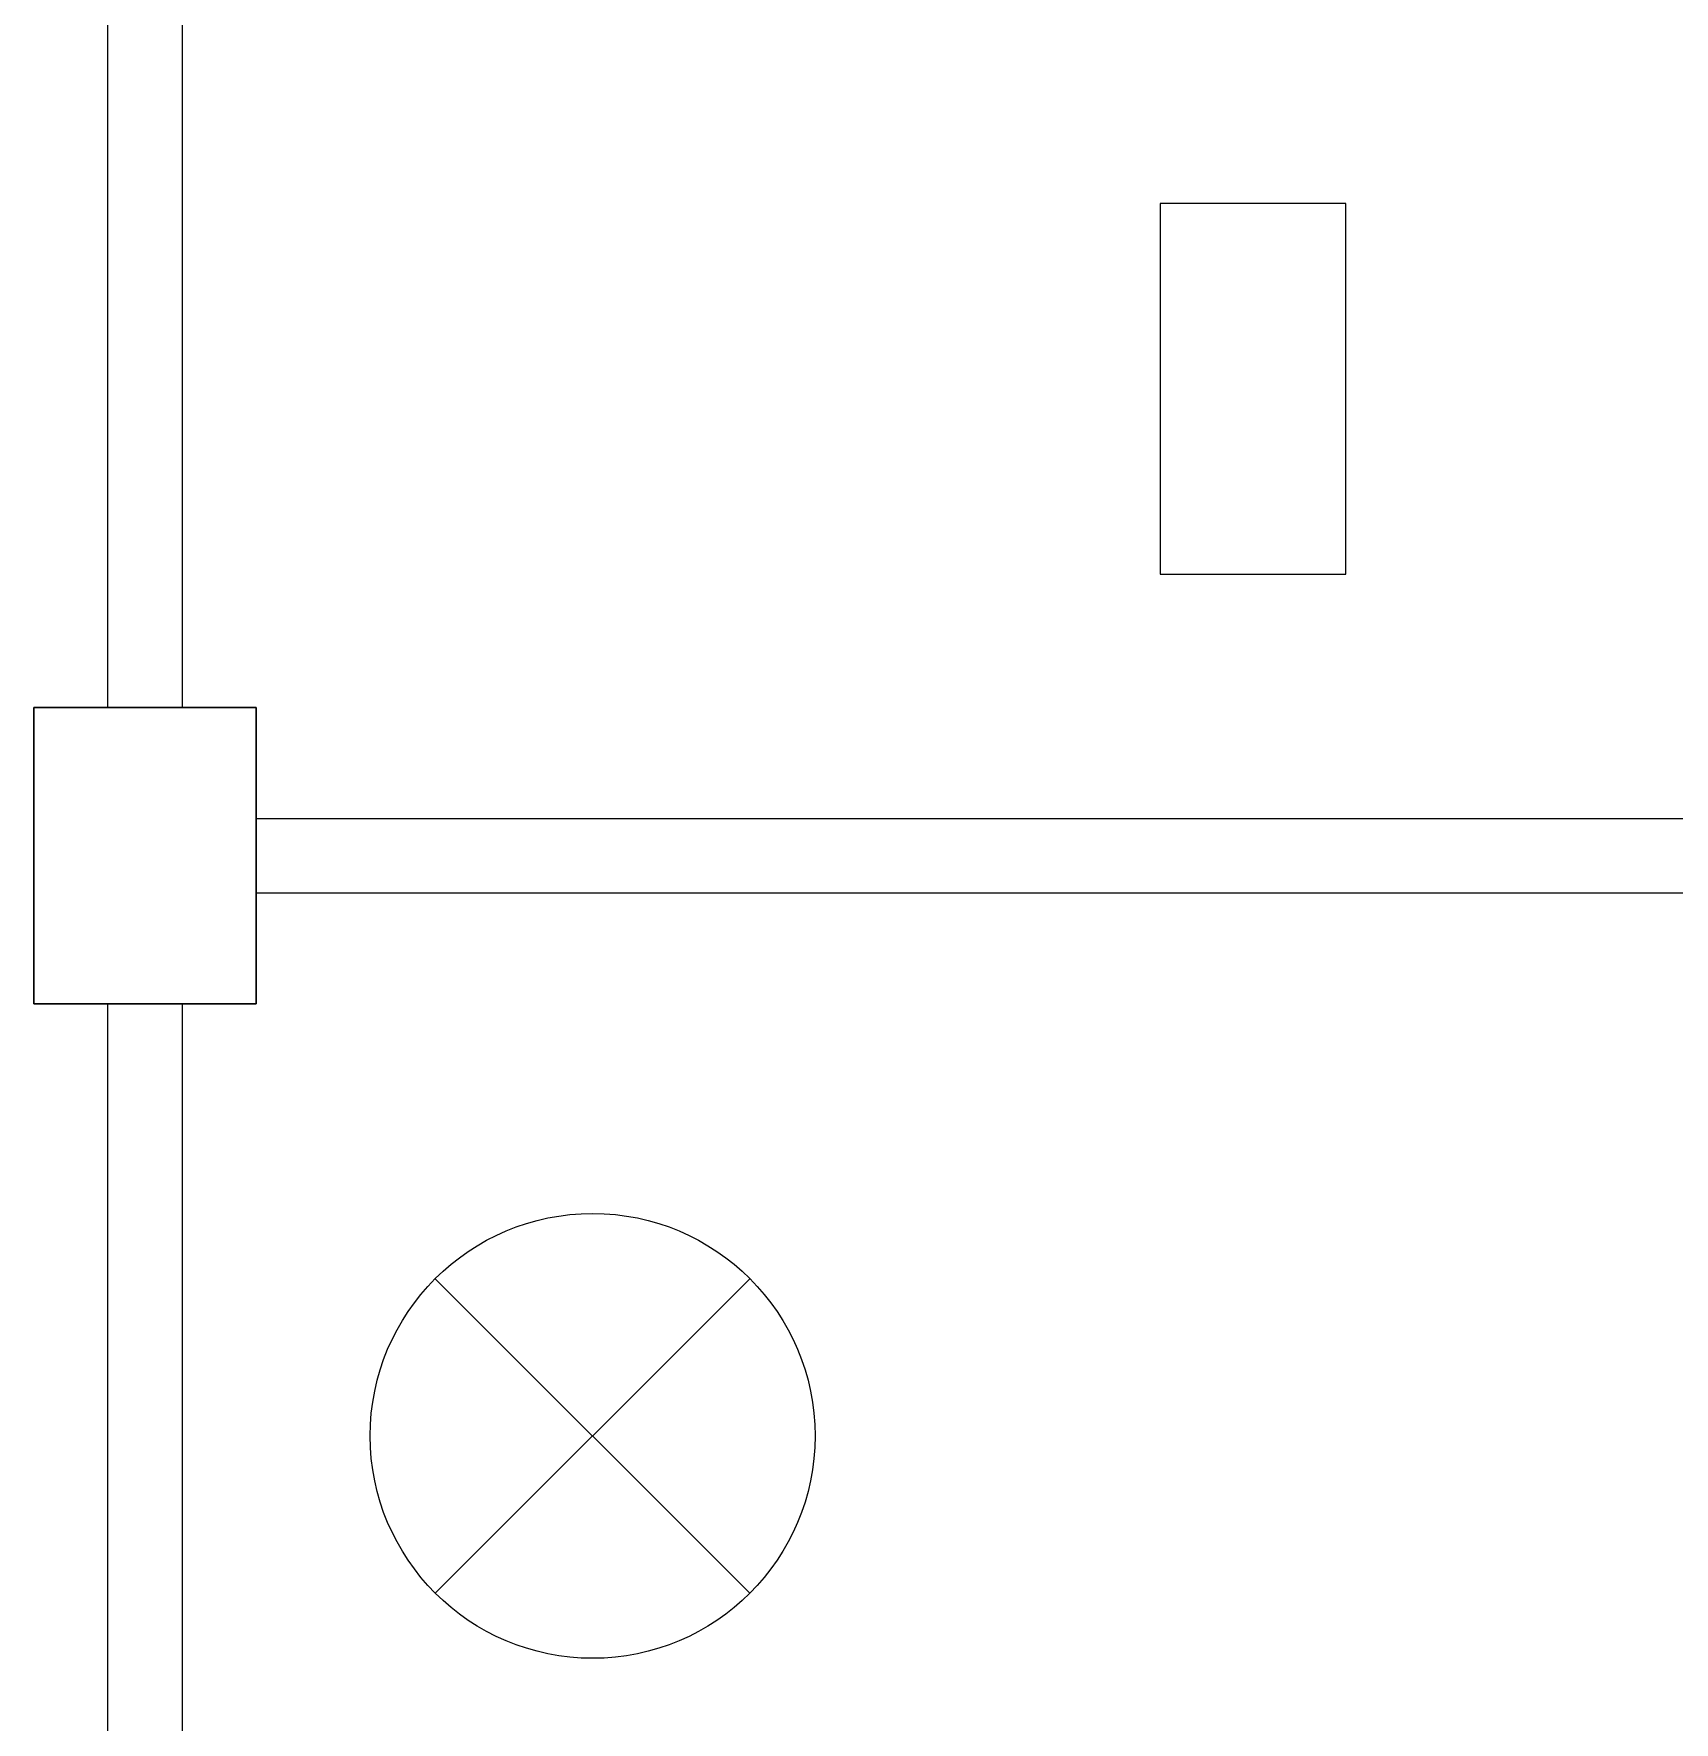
# Model space of a CAD drawing. Extents: x -19 to 297, y 0 to 420.
# Drawn here: x 224.67 to 235.73, y 250.93 to 262.31 of the extents above; entities that cross this region are included whole.
import ezdxf

# ---------------------------------------------------------------- set-up
doc = ezdxf.new("R2010")
doc.units = 0
doc.header["$MEASUREMENT"] = 0
doc.linetypes.add('K5LT_BASIC', pattern=[0])
doc.layers.add('Системный слой', color=7, linetype='Continuous')

# ---------------------------------------------------------------- blocks, each defined once
blk = doc.blocks.new('*U')
at = {"layer": 'Системный слой', "color": 5, "linetype": 'K5LT_BASIC'}
for p, q in [((233.513, 261.168), (232.263, 261.168)), ((232.263, 261.168), (232.263, 258.668)), ((233.513, 258.668), (233.513, 261.168)), ((232.263, 258.668), (233.513, 258.668)), ((226.167, 257.769), (224.667, 257.769)), ((224.667, 257.769), (224.667, 255.769)), ((226.167, 255.769), (226.167, 257.769)), ((224.667, 255.769), (226.167, 255.769))]:
    blk.add_line(p, q, dxfattribs=at)

msp = doc.modelspace()

# ---------------------------------------------------------------- linework, layer by layer
at = {"layer": 'Системный слой', "color": 5, "linetype": 'K5LT_BASIC'}
for p, q in [((225.167, 257.769), (225.167, 263.269)), ((225.667, 263.269), (225.667, 257.769)), ((224.667, 257.769), (226.167, 257.769)), ((224.667, 257.769), (224.667, 255.769)), ((224.667, 255.769), (224.667, 257.769)), ((224.667, 257.769), (226.167, 257.769)), ((226.167, 257.769), (225.167, 257.769)), ((226.166, 257.269), (226.167, 257.769)), ((226.167, 257.769), (226.167, 255.769)), ((226.167, 255.769), (226.167, 257.769)), ((226.167, 255.769), (226.167, 257.769)), ((226.166, 257.019), (240.166, 257.019)), ((226.167, 257.019), (226.167, 256.269)), ((226.166, 256.519), (240.166, 256.519)), ((226.167, 255.769), (224.667, 255.769)), ((224.667, 255.769), (226.167, 255.769)), ((225.167, 250.269), (225.167, 255.769)), ((225.667, 255.769), (225.667, 250.269)), ((229.496, 251.795), (227.374, 253.916)), ((229.496, 253.916), (227.374, 251.795))]:
    msp.add_line(p, q, dxfattribs=at)
msp.add_circle((228.435, 252.856), 1.5, dxfattribs=at)

# ---------------------------------------------------------------- block references
at = {"layer": 'Системный слой'}
msp.add_blockref('*U', (0, 0), dxfattribs=at)
msp.add_blockref('*U', (0, 0), dxfattribs=at)
msp.add_blockref('*U', (0, 0), dxfattribs=at)
msp.add_blockref('*U', (0, 0), dxfattribs=at)
msp.add_blockref('*U', (0, 0), dxfattribs=at)
msp.add_blockref('*U', (0, 0), dxfattribs=at)
msp.add_blockref('*U', (0, 0), dxfattribs=at)
msp.add_blockref('*U', (0, 0), dxfattribs=at)
msp.add_blockref('*U', (0, 0), dxfattribs=at)
msp.add_blockref('*U', (0, 0), dxfattribs=at)
msp.add_blockref('*U', (0, 0), dxfattribs=at)
msp.add_blockref('*U', (0, 0), dxfattribs=at)
msp.add_blockref('*U', (0, 0), dxfattribs=at)
msp.add_blockref('*U', (0, 0), dxfattribs=at)
msp.add_blockref('*U', (0, 0), dxfattribs=at)
msp.add_blockref('*U', (0, 0), dxfattribs=at)
msp.add_blockref('*U', (0, 0), dxfattribs=at)
msp.add_blockref('*U', (0, 0), dxfattribs=at)
msp.add_blockref('*U', (0, 0), dxfattribs=at)
msp.add_blockref('*U', (0, 0), dxfattribs=at)
msp.add_blockref('*U', (0, 0), dxfattribs=at)
msp.add_blockref('*U', (0, 0), dxfattribs=at)
msp.add_blockref('*U', (0, 0), dxfattribs=at)
msp.add_blockref('*U', (0, 0), dxfattribs=at)
msp.add_blockref('*U', (0, 0), dxfattribs=at)
msp.add_blockref('*U', (0, 0), dxfattribs=at)
msp.add_blockref('*U', (0, 0), dxfattribs=at)
msp.add_blockref('*U', (0, 0), dxfattribs=at)
msp.add_blockref('*U', (0, 0), dxfattribs=at)
msp.add_blockref('*U', (0, 0), dxfattribs=at)
msp.add_blockref('*U', (0, 0), dxfattribs=at)
msp.add_blockref('*U', (0, 0), dxfattribs=at)
msp.add_blockref('*U', (0, 0), dxfattribs=at)
msp.add_blockref('*U', (0, 0), dxfattribs=at)
msp.add_blockref('*U', (0, 0), dxfattribs=at)
msp.add_blockref('*U', (0, 0), dxfattribs=at)
msp.add_blockref('*U', (0, 0), dxfattribs=at)
msp.add_blockref('*U', (0, 0), dxfattribs=at)
msp.add_blockref('*U', (0, 0), dxfattribs=at)
msp.add_blockref('*U', (0, 0), dxfattribs=at)
msp.add_blockref('*U', (0, 0), dxfattribs=at)
msp.add_blockref('*U', (0, 0), dxfattribs=at)
msp.add_blockref('*U', (0, 0), dxfattribs=at)
msp.add_blockref('*U', (0, 0), dxfattribs=at)
msp.add_blockref('*U', (0, 0), dxfattribs=at)
msp.add_blockref('*U', (0, 0), dxfattribs=at)
msp.add_blockref('*U', (0, 0), dxfattribs=at)
msp.add_blockref('*U', (0, 0), dxfattribs=at)
msp.add_blockref('*U', (0, 0), dxfattribs=at)
msp.add_blockref('*U', (0, 0), dxfattribs=at)
msp.add_blockref('*U', (0, 0), dxfattribs=at)
msp.add_blockref('*U', (0, 0), dxfattribs=at)
msp.add_blockref('*U', (0, 0), dxfattribs=at)
msp.add_blockref('*U', (0, 0), dxfattribs=at)
msp.add_blockref('*U', (0, 0), dxfattribs=at)
msp.add_blockref('*U', (0, 0), dxfattribs=at)
msp.add_blockref('*U', (0, 0), dxfattribs=at)
msp.add_blockref('*U', (0, 0), dxfattribs=at)
msp.add_blockref('*U', (0, 0), dxfattribs=at)
msp.add_blockref('*U', (0, 0), dxfattribs=at)
msp.add_blockref('*U', (0, 0), dxfattribs=at)
msp.add_blockref('*U', (0, 0), dxfattribs=at)
msp.add_blockref('*U', (0, 0), dxfattribs=at)
msp.add_blockref('*U', (0, 0), dxfattribs=at)
msp.add_blockref('*U', (0, 0), dxfattribs=at)
msp.add_blockref('*U', (0, 0), dxfattribs=at)
msp.add_blockref('*U', (0, 0), dxfattribs=at)
msp.add_blockref('*U', (0, 0), dxfattribs=at)
msp.add_blockref('*U', (0, 0), dxfattribs=at)
msp.add_blockref('*U', (0, 0), dxfattribs=at)
msp.add_blockref('*U', (0, 0), dxfattribs=at)
msp.add_blockref('*U', (0, 0), dxfattribs=at)
msp.add_blockref('*U', (0, 0), dxfattribs=at)
msp.add_blockref('*U', (0, 0), dxfattribs=at)
msp.add_blockref('*U', (0, 0), dxfattribs=at)
msp.add_blockref('*U', (0, 0), dxfattribs=at)
msp.add_blockref('*U', (0, 0), dxfattribs=at)
msp.add_blockref('*U', (0, 0), dxfattribs=at)
msp.add_blockref('*U', (0, 0), dxfattribs=at)
msp.add_blockref('*U', (0, 0), dxfattribs=at)
msp.add_blockref('*U', (0, 0), dxfattribs=at)
msp.add_blockref('*U', (0, 0), dxfattribs=at)
msp.add_blockref('*U', (0, 0), dxfattribs=at)
msp.add_blockref('*U', (0, 0), dxfattribs=at)
msp.add_blockref('*U', (0, 0), dxfattribs=at)
msp.add_blockref('*U', (0, 0), dxfattribs=at)
msp.add_blockref('*U', (0, 0), dxfattribs=at)
msp.add_blockref('*U', (0, 0), dxfattribs=at)
msp.add_blockref('*U', (0, 0), dxfattribs=at)
msp.add_blockref('*U', (0, 0), dxfattribs=at)
msp.add_blockref('*U', (0, 0), dxfattribs=at)
msp.add_blockref('*U', (0, 0), dxfattribs=at)
msp.add_blockref('*U', (0, 0), dxfattribs=at)
msp.add_blockref('*U', (0, 0), dxfattribs=at)
msp.add_blockref('*U', (0, 0), dxfattribs=at)
msp.add_blockref('*U', (0, 0), dxfattribs=at)
msp.add_blockref('*U', (0, 0), dxfattribs=at)
msp.add_blockref('*U', (0, 0), dxfattribs=at)
msp.add_blockref('*U', (0, 0), dxfattribs=at)
msp.add_blockref('*U', (0, 0), dxfattribs=at)
msp.add_blockref('*U', (0, 0), dxfattribs=at)
msp.add_blockref('*U', (0, 0), dxfattribs=at)
msp.add_blockref('*U', (0, 0), dxfattribs=at)
msp.add_blockref('*U', (0, 0), dxfattribs=at)
msp.add_blockref('*U', (0, 0), dxfattribs=at)
msp.add_blockref('*U', (0, 0), dxfattribs=at)
msp.add_blockref('*U', (0, 0), dxfattribs=at)
msp.add_blockref('*U', (0, 0), dxfattribs=at)
msp.add_blockref('*U', (0, 0), dxfattribs=at)
msp.add_blockref('*U', (0, 0), dxfattribs=at)
msp.add_blockref('*U', (0, 0), dxfattribs=at)
msp.add_blockref('*U', (0, 0), dxfattribs=at)
msp.add_blockref('*U', (0, 0), dxfattribs=at)
msp.add_blockref('*U', (0, 0), dxfattribs=at)
msp.add_blockref('*U', (0, 0), dxfattribs=at)
msp.add_blockref('*U', (0, 0), dxfattribs=at)
msp.add_blockref('*U', (0, 0), dxfattribs=at)
msp.add_blockref('*U', (0, 0), dxfattribs=at)
msp.add_blockref('*U', (0, 0), dxfattribs=at)
msp.add_blockref('*U', (0, 0), dxfattribs=at)
msp.add_blockref('*U', (0, 0), dxfattribs=at)
msp.add_blockref('*U', (0, 0), dxfattribs=at)
msp.add_blockref('*U', (0, 0), dxfattribs=at)
msp.add_blockref('*U', (0, 0), dxfattribs=at)
msp.add_blockref('*U', (0, 0), dxfattribs=at)
msp.add_blockref('*U', (0, 0), dxfattribs=at)
msp.add_blockref('*U', (0, 0), dxfattribs=at)
msp.add_blockref('*U', (0, 0), dxfattribs=at)
msp.add_blockref('*U', (0, 0), dxfattribs=at)
msp.add_blockref('*U', (0, 0), dxfattribs=at)
msp.add_blockref('*U', (0, 0), dxfattribs=at)
msp.add_blockref('*U', (0, 0), dxfattribs=at)
msp.add_blockref('*U', (0, 0), dxfattribs=at)
msp.add_blockref('*U', (0, 0), dxfattribs=at)
msp.add_blockref('*U', (0, 0), dxfattribs=at)
msp.add_blockref('*U', (0, 0), dxfattribs=at)
msp.add_blockref('*U', (0, 0), dxfattribs=at)
msp.add_blockref('*U', (0, 0), dxfattribs=at)
msp.add_blockref('*U', (0, 0), dxfattribs=at)
msp.add_blockref('*U', (0, 0), dxfattribs=at)
msp.add_blockref('*U', (0, 0), dxfattribs=at)
msp.add_blockref('*U', (0, 0), dxfattribs=at)
msp.add_blockref('*U', (0, 0), dxfattribs=at)
msp.add_blockref('*U', (0, 0), dxfattribs=at)
msp.add_blockref('*U', (0, 0), dxfattribs=at)
msp.add_blockref('*U', (0, 0), dxfattribs=at)
msp.add_blockref('*U', (0, 0), dxfattribs=at)
msp.add_blockref('*U', (0, 0), dxfattribs=at)
msp.add_blockref('*U', (0, 0), dxfattribs=at)
msp.add_blockref('*U', (0, 0), dxfattribs=at)
msp.add_blockref('*U', (0, 0), dxfattribs=at)
msp.add_blockref('*U', (0, 0), dxfattribs=at)
msp.add_blockref('*U', (0, 0), dxfattribs=at)
msp.add_blockref('*U', (0, 0), dxfattribs=at)
msp.add_blockref('*U', (0, 0), dxfattribs=at)
msp.add_blockref('*U', (0, 0), dxfattribs=at)
msp.add_blockref('*U', (0, 0), dxfattribs=at)
msp.add_blockref('*U', (0, 0), dxfattribs=at)
msp.add_blockref('*U', (0, 0), dxfattribs=at)
msp.add_blockref('*U', (0, 0), dxfattribs=at)
msp.add_blockref('*U', (0, 0), dxfattribs=at)
msp.add_blockref('*U', (0, 0), dxfattribs=at)
msp.add_blockref('*U', (0, 0), dxfattribs=at)
msp.add_blockref('*U', (0, 0), dxfattribs=at)
msp.add_blockref('*U', (0, 0), dxfattribs=at)
msp.add_blockref('*U', (0, 0), dxfattribs=at)
msp.add_blockref('*U', (0, 0), dxfattribs=at)
msp.add_blockref('*U', (0, 0), dxfattribs=at)
msp.add_blockref('*U', (0, 0), dxfattribs=at)
msp.add_blockref('*U', (0, 0), dxfattribs=at)
msp.add_blockref('*U', (0, 0), dxfattribs=at)
msp.add_blockref('*U', (0, 0), dxfattribs=at)
msp.add_blockref('*U', (0, 0), dxfattribs=at)
msp.add_blockref('*U', (0, 0), dxfattribs=at)
msp.add_blockref('*U', (0, 0), dxfattribs=at)
msp.add_blockref('*U', (0, 0), dxfattribs=at)
msp.add_blockref('*U', (0, 0), dxfattribs=at)
msp.add_blockref('*U', (0, 0), dxfattribs=at)
msp.add_blockref('*U', (0, 0), dxfattribs=at)
msp.add_blockref('*U', (0, 0), dxfattribs=at)
msp.add_blockref('*U', (0, 0), dxfattribs=at)
msp.add_blockref('*U', (0, 0), dxfattribs=at)
msp.add_blockref('*U', (0, 0), dxfattribs=at)
msp.add_blockref('*U', (0, 0), dxfattribs=at)
msp.add_blockref('*U', (0, 0), dxfattribs=at)
msp.add_blockref('*U', (0, 0), dxfattribs=at)
msp.add_blockref('*U', (0, 0), dxfattribs=at)
msp.add_blockref('*U', (0, 0), dxfattribs=at)
msp.add_blockref('*U', (0, 0), dxfattribs=at)
msp.add_blockref('*U', (0, 0), dxfattribs=at)
msp.add_blockref('*U', (0, 0), dxfattribs=at)
msp.add_blockref('*U', (0, 0), dxfattribs=at)
msp.add_blockref('*U', (0, 0), dxfattribs=at)
msp.add_blockref('*U', (0, 0), dxfattribs=at)
msp.add_blockref('*U', (0, 0), dxfattribs=at)
msp.add_blockref('*U', (0, 0), dxfattribs=at)
msp.add_blockref('*U', (0, 0), dxfattribs=at)
msp.add_blockref('*U', (0, 0), dxfattribs=at)
msp.add_blockref('*U', (0, 0), dxfattribs=at)
msp.add_blockref('*U', (0, 0), dxfattribs=at)
msp.add_blockref('*U', (0, 0), dxfattribs=at)
msp.add_blockref('*U', (0, 0), dxfattribs=at)
msp.add_blockref('*U', (0, 0), dxfattribs=at)
msp.add_blockref('*U', (0, 0), dxfattribs=at)
msp.add_blockref('*U', (0, 0), dxfattribs=at)
msp.add_blockref('*U', (0, 0), dxfattribs=at)
msp.add_blockref('*U', (0, 0), dxfattribs=at)
msp.add_blockref('*U', (0, 0), dxfattribs=at)
msp.add_blockref('*U', (0, 0), dxfattribs=at)
msp.add_blockref('*U', (0, 0), dxfattribs=at)
msp.add_blockref('*U', (0, 0), dxfattribs=at)
msp.add_blockref('*U', (0, 0), dxfattribs=at)
msp.add_blockref('*U', (0, 0), dxfattribs=at)
msp.add_blockref('*U', (0, 0), dxfattribs=at)
msp.add_blockref('*U', (0, 0), dxfattribs=at)
msp.add_blockref('*U', (0, 0), dxfattribs=at)
msp.add_blockref('*U', (0, 0), dxfattribs=at)
msp.add_blockref('*U', (0, 0), dxfattribs=at)
msp.add_blockref('*U', (0, 0), dxfattribs=at)
msp.add_blockref('*U', (0, 0), dxfattribs=at)
msp.add_blockref('*U', (0, 0), dxfattribs=at)
msp.add_blockref('*U', (0, 0), dxfattribs=at)
msp.add_blockref('*U', (0, 0), dxfattribs=at)
msp.add_blockref('*U', (0, 0), dxfattribs=at)
msp.add_blockref('*U', (0, 0), dxfattribs=at)
msp.add_blockref('*U', (0, 0), dxfattribs=at)
msp.add_blockref('*U', (0, 0), dxfattribs=at)
msp.add_blockref('*U', (0, 0), dxfattribs=at)
msp.add_blockref('*U', (0, 0), dxfattribs=at)
msp.add_blockref('*U', (0, 0), dxfattribs=at)
msp.add_blockref('*U', (0, 0), dxfattribs=at)
msp.add_blockref('*U', (0, 0), dxfattribs=at)
msp.add_blockref('*U', (0, 0), dxfattribs=at)
msp.add_blockref('*U', (0, 0), dxfattribs=at)
msp.add_blockref('*U', (0, 0), dxfattribs=at)
msp.add_blockref('*U', (0, 0), dxfattribs=at)
msp.add_blockref('*U', (0, 0), dxfattribs=at)
msp.add_blockref('*U', (0, 0), dxfattribs=at)
msp.add_blockref('*U', (0, 0), dxfattribs=at)
msp.add_blockref('*U', (0, 0), dxfattribs=at)
msp.add_blockref('*U', (0, 0), dxfattribs=at)
msp.add_blockref('*U', (0, 0), dxfattribs=at)
msp.add_blockref('*U', (0, 0), dxfattribs=at)
msp.add_blockref('*U', (0, 0), dxfattribs=at)
msp.add_blockref('*U', (0, 0), dxfattribs=at)
msp.add_blockref('*U', (0, 0), dxfattribs=at)
msp.add_blockref('*U', (0, 0), dxfattribs=at)
msp.add_blockref('*U', (0, 0), dxfattribs=at)
msp.add_blockref('*U', (0, 0), dxfattribs=at)
msp.add_blockref('*U', (0, 0), dxfattribs=at)
msp.add_blockref('*U', (0, 0), dxfattribs=at)
msp.add_blockref('*U', (0, 0), dxfattribs=at)
msp.add_blockref('*U', (0, 0), dxfattribs=at)
msp.add_blockref('*U', (0, 0), dxfattribs=at)
msp.add_blockref('*U', (0, 0), dxfattribs=at)
msp.add_blockref('*U', (0, 0), dxfattribs=at)
msp.add_blockref('*U', (0, 0), dxfattribs=at)
msp.add_blockref('*U', (0, 0), dxfattribs=at)
msp.add_blockref('*U', (0, 0), dxfattribs=at)
msp.add_blockref('*U', (0, 0), dxfattribs=at)
msp.add_blockref('*U', (0, 0), dxfattribs=at)
msp.add_blockref('*U', (0, 0), dxfattribs=at)
msp.add_blockref('*U', (0, 0), dxfattribs=at)
msp.add_blockref('*U', (0, 0), dxfattribs=at)
msp.add_blockref('*U', (0, 0), dxfattribs=at)
msp.add_blockref('*U', (0, 0), dxfattribs=at)
msp.add_blockref('*U', (0, 0), dxfattribs=at)
msp.add_blockref('*U', (0, 0), dxfattribs=at)
msp.add_blockref('*U', (0, 0), dxfattribs=at)
msp.add_blockref('*U', (0, 0), dxfattribs=at)
msp.add_blockref('*U', (0, 0), dxfattribs=at)
msp.add_blockref('*U', (0, 0), dxfattribs=at)
msp.add_blockref('*U', (0, 0), dxfattribs=at)
msp.add_blockref('*U', (0, 0), dxfattribs=at)
msp.add_blockref('*U', (0, 0), dxfattribs=at)
msp.add_blockref('*U', (0, 0), dxfattribs=at)
msp.add_blockref('*U', (0, 0), dxfattribs=at)
msp.add_blockref('*U', (0, 0), dxfattribs=at)
msp.add_blockref('*U', (0, 0), dxfattribs=at)
msp.add_blockref('*U', (0, 0), dxfattribs=at)
msp.add_blockref('*U', (0, 0), dxfattribs=at)
msp.add_blockref('*U', (0, 0), dxfattribs=at)
msp.add_blockref('*U', (0, 0), dxfattribs=at)
msp.add_blockref('*U', (0, 0), dxfattribs=at)
msp.add_blockref('*U', (0, 0), dxfattribs=at)
msp.add_blockref('*U', (0, 0), dxfattribs=at)
msp.add_blockref('*U', (0, 0), dxfattribs=at)
msp.add_blockref('*U', (0, 0), dxfattribs=at)
msp.add_blockref('*U', (0, 0), dxfattribs=at)
msp.add_blockref('*U', (0, 0), dxfattribs=at)
msp.add_blockref('*U', (0, 0), dxfattribs=at)
msp.add_blockref('*U', (0, 0), dxfattribs=at)
msp.add_blockref('*U', (0, 0), dxfattribs=at)
msp.add_blockref('*U', (0, 0), dxfattribs=at)
msp.add_blockref('*U', (0, 0), dxfattribs=at)
msp.add_blockref('*U', (0, 0), dxfattribs=at)
msp.add_blockref('*U', (0, 0), dxfattribs=at)
msp.add_blockref('*U', (0, 0), dxfattribs=at)
msp.add_blockref('*U', (0, 0), dxfattribs=at)
msp.add_blockref('*U', (0, 0), dxfattribs=at)
msp.add_blockref('*U', (0, 0), dxfattribs=at)
msp.add_blockref('*U', (0, 0), dxfattribs=at)
msp.add_blockref('*U', (0, 0), dxfattribs=at)
msp.add_blockref('*U', (0, 0), dxfattribs=at)
msp.add_blockref('*U', (0, 0), dxfattribs=at)
msp.add_blockref('*U', (0, 0), dxfattribs=at)
msp.add_blockref('*U', (0, 0), dxfattribs=at)
msp.add_blockref('*U', (0, 0), dxfattribs=at)
msp.add_blockref('*U', (0, 0), dxfattribs=at)
msp.add_blockref('*U', (0, 0), dxfattribs=at)
msp.add_blockref('*U', (0, 0), dxfattribs=at)
msp.add_blockref('*U', (0, 0), dxfattribs=at)
msp.add_blockref('*U', (0, 0), dxfattribs=at)
msp.add_blockref('*U', (0, 0), dxfattribs=at)
msp.add_blockref('*U', (0, 0), dxfattribs=at)
msp.add_blockref('*U', (0, 0), dxfattribs=at)
msp.add_blockref('*U', (0, 0), dxfattribs=at)
msp.add_blockref('*U', (0, 0), dxfattribs=at)
msp.add_blockref('*U', (0, 0), dxfattribs=at)
msp.add_blockref('*U', (0, 0), dxfattribs=at)
msp.add_blockref('*U', (0, 0), dxfattribs=at)
msp.add_blockref('*U', (0, 0), dxfattribs=at)
msp.add_blockref('*U', (0, 0), dxfattribs=at)
msp.add_blockref('*U', (0, 0), dxfattribs=at)
msp.add_blockref('*U', (0, 0), dxfattribs=at)
msp.add_blockref('*U', (0, 0), dxfattribs=at)
msp.add_blockref('*U', (0, 0), dxfattribs=at)
msp.add_blockref('*U', (0, 0), dxfattribs=at)
msp.add_blockref('*U', (0, 0), dxfattribs=at)
msp.add_blockref('*U', (0, 0), dxfattribs=at)
msp.add_blockref('*U', (0, 0), dxfattribs=at)
msp.add_blockref('*U', (0, 0), dxfattribs=at)
msp.add_blockref('*U', (0, 0), dxfattribs=at)
msp.add_blockref('*U', (0, 0), dxfattribs=at)
msp.add_blockref('*U', (0, 0), dxfattribs=at)
msp.add_blockref('*U', (0, 0), dxfattribs=at)
msp.add_blockref('*U', (0, 0), dxfattribs=at)
msp.add_blockref('*U', (0, 0), dxfattribs=at)
msp.add_blockref('*U', (0, 0), dxfattribs=at)
msp.add_blockref('*U', (0, 0), dxfattribs=at)
msp.add_blockref('*U', (0, 0), dxfattribs=at)
msp.add_blockref('*U', (0, 0), dxfattribs=at)
msp.add_blockref('*U', (0, 0), dxfattribs=at)
msp.add_blockref('*U', (0, 0), dxfattribs=at)
msp.add_blockref('*U', (0, 0), dxfattribs=at)
msp.add_blockref('*U', (0, 0), dxfattribs=at)
msp.add_blockref('*U', (0, 0), dxfattribs=at)
msp.add_blockref('*U', (0, 0), dxfattribs=at)
msp.add_blockref('*U', (0, 0), dxfattribs=at)
msp.add_blockref('*U', (0, 0), dxfattribs=at)
msp.add_blockref('*U', (0, 0), dxfattribs=at)
msp.add_blockref('*U', (0, 0), dxfattribs=at)
msp.add_blockref('*U', (0, 0), dxfattribs=at)
msp.add_blockref('*U', (0, 0), dxfattribs=at)
msp.add_blockref('*U', (0, 0), dxfattribs=at)
msp.add_blockref('*U', (0, 0), dxfattribs=at)
msp.add_blockref('*U', (0, 0), dxfattribs=at)
msp.add_blockref('*U', (0, 0), dxfattribs=at)
msp.add_blockref('*U', (0, 0), dxfattribs=at)
msp.add_blockref('*U', (0, 0), dxfattribs=at)
msp.add_blockref('*U', (0, 0), dxfattribs=at)
msp.add_blockref('*U', (0, 0), dxfattribs=at)
msp.add_blockref('*U', (0, 0), dxfattribs=at)
msp.add_blockref('*U', (0, 0), dxfattribs=at)
msp.add_blockref('*U', (0, 0), dxfattribs=at)
msp.add_blockref('*U', (0, 0), dxfattribs=at)
msp.add_blockref('*U', (0, 0), dxfattribs=at)
msp.add_blockref('*U', (0, 0), dxfattribs=at)
msp.add_blockref('*U', (0, 0), dxfattribs=at)
msp.add_blockref('*U', (0, 0), dxfattribs=at)
msp.add_blockref('*U', (0, 0), dxfattribs=at)
msp.add_blockref('*U', (0, 0), dxfattribs=at)
msp.add_blockref('*U', (0, 0), dxfattribs=at)
msp.add_blockref('*U', (0, 0), dxfattribs=at)
msp.add_blockref('*U', (0, 0), dxfattribs=at)
msp.add_blockref('*U', (0, 0), dxfattribs=at)
msp.add_blockref('*U', (0, 0), dxfattribs=at)
msp.add_blockref('*U', (0, 0), dxfattribs=at)
msp.add_blockref('*U', (0, 0), dxfattribs=at)
msp.add_blockref('*U', (0, 0), dxfattribs=at)
msp.add_blockref('*U', (0, 0), dxfattribs=at)
msp.add_blockref('*U', (0, 0), dxfattribs=at)
msp.add_blockref('*U', (0, 0), dxfattribs=at)
msp.add_blockref('*U', (0, 0), dxfattribs=at)
msp.add_blockref('*U', (0, 0), dxfattribs=at)
msp.add_blockref('*U', (0, 0), dxfattribs=at)
msp.add_blockref('*U', (0, 0), dxfattribs=at)
msp.add_blockref('*U', (0, 0), dxfattribs=at)
msp.add_blockref('*U', (0, 0), dxfattribs=at)
msp.add_blockref('*U', (0, 0), dxfattribs=at)
msp.add_blockref('*U', (0, 0), dxfattribs=at)
msp.add_blockref('*U', (0, 0), dxfattribs=at)
msp.add_blockref('*U', (0, 0), dxfattribs=at)
msp.add_blockref('*U', (0, 0), dxfattribs=at)
msp.add_blockref('*U', (0, 0), dxfattribs=at)
msp.add_blockref('*U', (0, 0), dxfattribs=at)
msp.add_blockref('*U', (0, 0), dxfattribs=at)
msp.add_blockref('*U', (0, 0), dxfattribs=at)
msp.add_blockref('*U', (0, 0), dxfattribs=at)
msp.add_blockref('*U', (0, 0), dxfattribs=at)
msp.add_blockref('*U', (0, 0), dxfattribs=at)
msp.add_blockref('*U', (0, 0), dxfattribs=at)
msp.add_blockref('*U', (0, 0), dxfattribs=at)
msp.add_blockref('*U', (0, 0), dxfattribs=at)
msp.add_blockref('*U', (0, 0), dxfattribs=at)
msp.add_blockref('*U', (0, 0), dxfattribs=at)
msp.add_blockref('*U', (0, 0), dxfattribs=at)
msp.add_blockref('*U', (0, 0), dxfattribs=at)
msp.add_blockref('*U', (0, 0), dxfattribs=at)
msp.add_blockref('*U', (0, 0), dxfattribs=at)
msp.add_blockref('*U', (0, 0), dxfattribs=at)
msp.add_blockref('*U', (0, 0), dxfattribs=at)
msp.add_blockref('*U', (0, 0), dxfattribs=at)
msp.add_blockref('*U', (0, 0), dxfattribs=at)
msp.add_blockref('*U', (0, 0), dxfattribs=at)
msp.add_blockref('*U', (0, 0), dxfattribs=at)
msp.add_blockref('*U', (0, 0), dxfattribs=at)
msp.add_blockref('*U', (0, 0), dxfattribs=at)
msp.add_blockref('*U', (0, 0), dxfattribs=at)
msp.add_blockref('*U', (0, 0), dxfattribs=at)
msp.add_blockref('*U', (0, 0), dxfattribs=at)
msp.add_blockref('*U', (0, 0), dxfattribs=at)
msp.add_blockref('*U', (0, 0), dxfattribs=at)
msp.add_blockref('*U', (0, 0), dxfattribs=at)
msp.add_blockref('*U', (0, 0), dxfattribs=at)
msp.add_blockref('*U', (0, 0), dxfattribs=at)
msp.add_blockref('*U', (0, 0), dxfattribs=at)
msp.add_blockref('*U', (0, 0), dxfattribs=at)
msp.add_blockref('*U', (0, 0), dxfattribs=at)
msp.add_blockref('*U', (0, 0), dxfattribs=at)
msp.add_blockref('*U', (0, 0), dxfattribs=at)
msp.add_blockref('*U', (0, 0), dxfattribs=at)
msp.add_blockref('*U', (0, 0), dxfattribs=at)
msp.add_blockref('*U', (0, 0), dxfattribs=at)
msp.add_blockref('*U', (0, 0), dxfattribs=at)
msp.add_blockref('*U', (0, 0), dxfattribs=at)
msp.add_blockref('*U', (0, 0), dxfattribs=at)
msp.add_blockref('*U', (0, 0), dxfattribs=at)
msp.add_blockref('*U', (0, 0), dxfattribs=at)
msp.add_blockref('*U', (0, 0), dxfattribs=at)
msp.add_blockref('*U', (0, 0), dxfattribs=at)
msp.add_blockref('*U', (0, 0), dxfattribs=at)
msp.add_blockref('*U', (0, 0), dxfattribs=at)
msp.add_blockref('*U', (0, 0), dxfattribs=at)
msp.add_blockref('*U', (0, 0), dxfattribs=at)
msp.add_blockref('*U', (0, 0), dxfattribs=at)
msp.add_blockref('*U', (0, 0), dxfattribs=at)
msp.add_blockref('*U', (0, 0), dxfattribs=at)
msp.add_blockref('*U', (0, 0), dxfattribs=at)
msp.add_blockref('*U', (0, 0), dxfattribs=at)

doc.saveas('drawing.dxf')
